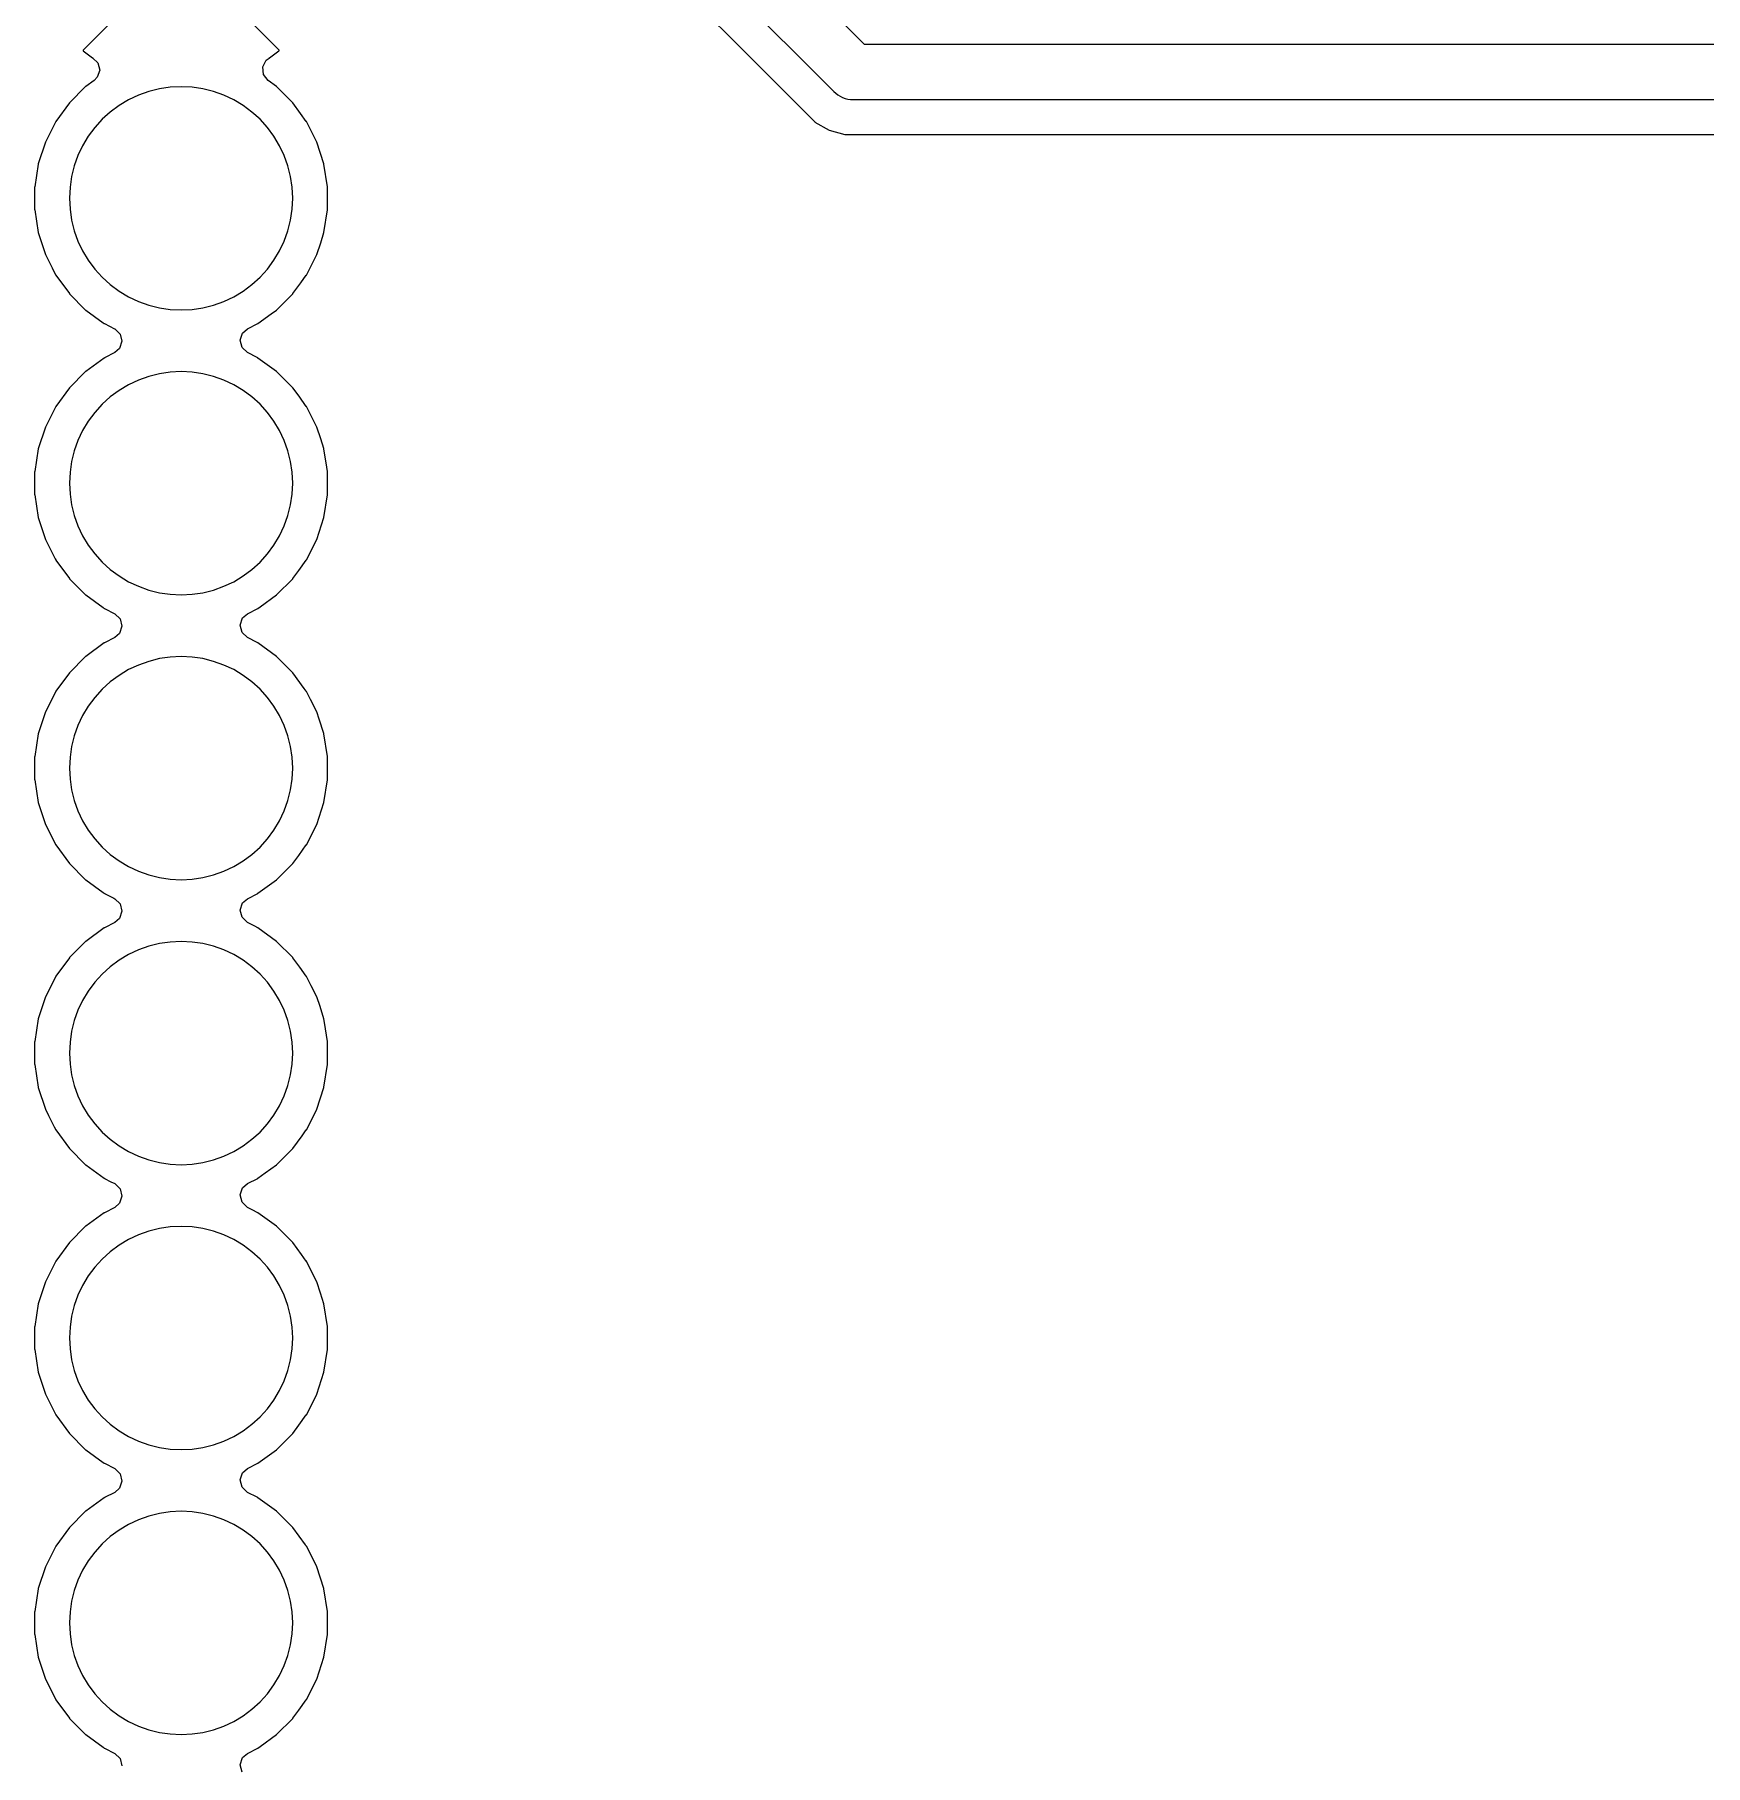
# Model space of a CAD drawing. Header units: metres. Extents: x 92.3 to 181.5, y -134.8 to -50.6.
# Drawn here: x 125.39 to 140.28, y -91.53 to -76.11 of the extents above; entities that cross this region are included whole.
import ezdxf

# ---------------------------------------------------------------- set-up
doc = ezdxf.new("R2010")
doc.units = ezdxf.units.M

msp = doc.modelspace()

# ---------------------------------------------------------------- linework, layer by layer
for points in [[(150.364, -76.195), (132.794, -76.195), (132.793, -76.195), (132.793, -76.195), (132.793, -76.195), (132.793, -76.195), (132.793, -76.195), (132.793, -76.195), (132.793, -76.195), (132.793, -76.195), (132.793, -76.195), (132.793, -76.195), (132.793, -76.195), (132.792, -76.195), (132.792, -76.195), (132.792, -76.195), (132.792, -76.195), (132.792, -76.195), (132.792, -76.195), (132.792, -76.195), (132.792, -76.194), (132.792, -76.194), (132.792, -76.194), (132.791, -76.194), (132.791, -76.194), (132.791, -76.194), (132.791, -76.194), (132.791, -76.194), (132.791, -76.194), (132.791, -76.194), (132.791, -76.194), (132.791, -76.194), (132.791, -76.194), (132.791, -76.194), (132.791, -76.194), (132.79, -76.194), (132.79, -76.194), (132.79, -76.194), (132.79, -76.194), (132.79, -76.193), (132.79, -76.193), (131.147, -74.55)], [(130.727, -74.823), (132.517, -76.613), (132.534, -76.629), (132.554, -76.644), (132.574, -76.656), (132.596, -76.666), (132.619, -76.675), (132.642, -76.68), (132.666, -76.684), (132.69, -76.685), (150.364, -76.685)], [(130.651, -75.187), (132.348, -76.884), (132.349, -76.884), (132.349, -76.884), (132.349, -76.884), (132.349, -76.884), (132.349, -76.884), (132.349, -76.884), (132.349, -76.884), (132.349, -76.885), (132.349, -76.885), (132.349, -76.885), (132.349, -76.885), (132.349, -76.885), (132.349, -76.885), (132.349, -76.885), (132.475, -76.957), (132.475, -76.957), (132.475, -76.957), (132.475, -76.957), (132.475, -76.958), (132.475, -76.958), (132.476, -76.958), (132.476, -76.958), (132.476, -76.958), (132.476, -76.958), (132.476, -76.958), (132.476, -76.958), (132.476, -76.958), (132.476, -76.958), (132.476, -76.958), (132.616, -76.995), (132.616, -76.995), (132.616, -76.995), (132.617, -76.995), (132.617, -76.995), (132.617, -76.995), (132.617, -76.995), (132.617, -76.995), (132.617, -76.995), (132.617, -76.996), (132.617, -76.996), (132.617, -76.996), (132.617, -76.996), (132.617, -76.996), (132.618, -76.996), (149.839, -76.996)], [(126.189, -75.882), (125.827, -76.244), (125.827, -76.244), (125.827, -76.244), (125.827, -76.244), (125.827, -76.244), (125.827, -76.244), (125.827, -76.245), (125.827, -76.245), (125.827, -76.245), (125.827, -76.245), (125.827, -76.245), (125.827, -76.245), (125.827, -76.245), (125.827, -76.245), (125.826, -76.245), (125.826, -76.245), (125.826, -76.245), (125.826, -76.245), (125.826, -76.246), (125.826, -76.246), (125.826, -76.246), (125.826, -76.246), (125.826, -76.246), (125.826, -76.246), (125.826, -76.246), (125.826, -76.246), (125.826, -76.246), (125.826, -76.246), (125.826, -76.247), (125.826, -76.247), (125.826, -76.247), (125.826, -76.247), (125.826, -76.247), (125.826, -76.247), (125.826, -76.247), (125.826, -76.247), (125.826, -76.247), (125.826, -76.247), (125.826, -76.247), (125.826, -76.248), (125.826, -76.248), (125.826, -76.248), (125.826, -76.248), (125.826, -76.248), (125.826, -76.248), (125.826, -76.248), (125.826, -76.248), (125.826, -76.248), (125.826, -76.248), (125.826, -76.249), (125.826, -76.249), (125.826, -76.249), (125.826, -76.249), (125.826, -76.249), (125.826, -76.249), (125.826, -76.249), (125.826, -76.249), (125.826, -76.249), (125.826, -76.249), (125.826, -76.249), (125.826, -76.249), (125.826, -76.25), (125.826, -76.25), (125.826, -76.25), (125.826, -76.25), (125.826, -76.25), (125.826, -76.25), (125.827, -76.25), (125.827, -76.25), (125.827, -76.25), (125.827, -76.25), (125.827, -76.25), (125.827, -76.251), (125.827, -76.251), (125.827, -76.251), (125.827, -76.251), (125.827, -76.251), (125.827, -76.251), (125.827, -76.251), (125.827, -76.251), (125.827, -76.251), (125.827, -76.251), (125.827, -76.251), (125.827, -76.251), (125.828, -76.251), (125.828, -76.251), (125.828, -76.251), (125.828, -76.252), (125.828, -76.252), (125.828, -76.252), (125.911, -76.312), (125.911, -76.312), (125.911, -76.312), (125.911, -76.312), (125.911, -76.312), (125.912, -76.313)], [(127.243, -91.595), (127.227, -91.53), (127.248, -91.466), (127.292, -91.429), (127.384, -91.382), (127.384, -91.382), (127.384, -91.382), (127.384, -91.382), (127.384, -91.382), (127.384, -91.382), (127.384, -91.381), (127.384, -91.381), (127.384, -91.381), (127.385, -91.381), (127.406, -91.366), (127.55, -91.261), (127.55, -91.261), (127.55, -91.261), (127.55, -91.261), (127.55, -91.261), (127.55, -91.261), (127.551, -91.261), (127.551, -91.261), (127.551, -91.261), (127.551, -91.261), (127.696, -91.116), (127.696, -91.116), (127.696, -91.116), (127.696, -91.116), (127.696, -91.115), (127.696, -91.115), (127.696, -91.115), (127.696, -91.115), (127.696, -91.115), (127.696, -91.115), (127.749, -91.043), (127.816, -90.95), (127.816, -90.949), (127.816, -90.949), (127.816, -90.949), (127.817, -90.949), (127.817, -90.949), (127.817, -90.949), (127.817, -90.949), (127.817, -90.949), (127.817, -90.949), (127.91, -90.766), (127.91, -90.766), (127.91, -90.766), (127.91, -90.766), (127.91, -90.766), (127.91, -90.766), (127.91, -90.766), (127.91, -90.766), (127.91, -90.766), (127.91, -90.766), (127.973, -90.571), (127.973, -90.571), (127.973, -90.571), (127.973, -90.571), (127.973, -90.571), (127.973, -90.571), (127.973, -90.571), (127.973, -90.571), (127.973, -90.57), (127.973, -90.57), (128.005, -90.368), (128.005, -90.368), (128.005, -90.368), (128.005, -90.368), (128.005, -90.368), (128.005, -90.368), (128.005, -90.368), (128.005, -90.368), (128.005, -90.367), (128.005, -90.367), (128.005, -90.163), (128.005, -90.163), (128.005, -90.162), (128.005, -90.162), (128.005, -90.162), (128.005, -90.162), (128.005, -90.162), (128.005, -90.162), (128.005, -90.162), (128.005, -90.162), (127.973, -89.96), (127.973, -89.96), (127.973, -89.959), (127.973, -89.959), (127.973, -89.959), (127.973, -89.959), (127.973, -89.959), (127.973, -89.959), (127.973, -89.959), (127.973, -89.959), (127.91, -89.764), (127.91, -89.764), (127.91, -89.764), (127.91, -89.764), (127.91, -89.764), (127.91, -89.764), (127.91, -89.764), (127.91, -89.764), (127.91, -89.764), (127.876, -89.697), (127.817, -89.581), (127.817, -89.581), (127.817, -89.581), (127.817, -89.581), (127.817, -89.581), (127.817, -89.581), (127.816, -89.581), (127.816, -89.581), (127.816, -89.581), (127.816, -89.58), (127.809, -89.57), (127.696, -89.415), (127.696, -89.415), (127.696, -89.415), (127.696, -89.415), (127.696, -89.415), (127.696, -89.415), (127.696, -89.414), (127.696, -89.414), (127.696, -89.414), (127.696, -89.414), (127.551, -89.269), (127.551, -89.269), (127.551, -89.269), (127.551, -89.269), (127.55, -89.269), (127.55, -89.269), (127.55, -89.269), (127.55, -89.269), (127.55, -89.269), (127.55, -89.269), (127.385, -89.149), (127.384, -89.149), (127.384, -89.149), (127.384, -89.149), (127.384, -89.148), (127.384, -89.148), (127.384, -89.148), (127.384, -89.148), (127.384, -89.148), (127.384, -89.148), (127.377, -89.145), (127.292, -89.101), (127.243, -89.055), (127.227, -88.99), (127.248, -88.926), (127.292, -88.889), (127.384, -88.842), (127.384, -88.842), (127.384, -88.842), (127.384, -88.842), (127.384, -88.842), (127.384, -88.842), (127.384, -88.841), (127.384, -88.841), (127.384, -88.841), (127.385, -88.841), (127.406, -88.826), (127.55, -88.721), (127.55, -88.721), (127.55, -88.721), (127.55, -88.721), (127.55, -88.721), (127.55, -88.721), (127.551, -88.721), (127.551, -88.721), (127.551, -88.721), (127.551, -88.721), (127.696, -88.576), (127.696, -88.576), (127.696, -88.576), (127.696, -88.576), (127.696, -88.575), (127.696, -88.575), (127.696, -88.575), (127.696, -88.575), (127.696, -88.575), (127.696, -88.575), (127.749, -88.503), (127.816, -88.41), (127.816, -88.409), (127.816, -88.409), (127.816, -88.409), (127.817, -88.409), (127.817, -88.409), (127.817, -88.409), (127.817, -88.409), (127.817, -88.409), (127.817, -88.409), (127.885, -88.276), (127.91, -88.226), (127.91, -88.226), (127.91, -88.226), (127.91, -88.226), (127.91, -88.226), (127.91, -88.226), (127.91, -88.226), (127.91, -88.226), (127.91, -88.226), (127.91, -88.226), (127.973, -88.031), (127.973, -88.031), (127.973, -88.031), (127.973, -88.031), (127.973, -88.031), (127.973, -88.031), (127.973, -88.031), (127.973, -88.031), (127.973, -88.03), (127.973, -88.03), (128.005, -87.828), (128.005, -87.828), (128.005, -87.828), (128.005, -87.828), (128.005, -87.828), (128.005, -87.828), (128.005, -87.828), (128.005, -87.828), (128.005, -87.827), (128.005, -87.827), (128.005, -87.623), (128.005, -87.623), (128.005, -87.622), (128.005, -87.622), (128.005, -87.622), (128.005, -87.622), (128.005, -87.622), (128.005, -87.622), (128.005, -87.622), (128.005, -87.622), (127.973, -87.42), (127.973, -87.42), (127.973, -87.419), (127.973, -87.419), (127.973, -87.419), (127.973, -87.419), (127.973, -87.419), (127.973, -87.419), (127.973, -87.419), (127.973, -87.419), (127.942, -87.324), (127.91, -87.224), (127.91, -87.224), (127.91, -87.224), (127.91, -87.224), (127.91, -87.224), (127.91, -87.224), (127.91, -87.224), (127.91, -87.224), (127.91, -87.224), (127.825, -87.056), (127.817, -87.041), (127.817, -87.041), (127.817, -87.041), (127.817, -87.041), (127.817, -87.041), (127.817, -87.041), (127.816, -87.041), (127.816, -87.041), (127.816, -87.041), (127.816, -87.04), (127.773, -86.98), (127.696, -86.875), (127.696, -86.875), (127.696, -86.875), (127.696, -86.875), (127.696, -86.875), (127.696, -86.875), (127.696, -86.874), (127.696, -86.874), (127.696, -86.874), (127.696, -86.874), (127.551, -86.729), (127.551, -86.729), (127.551, -86.729), (127.551, -86.729), (127.55, -86.729), (127.55, -86.729), (127.55, -86.729), (127.55, -86.729), (127.55, -86.729), (127.55, -86.729), (127.385, -86.609), (127.384, -86.609), (127.384, -86.609), (127.384, -86.609), (127.384, -86.608), (127.384, -86.608), (127.384, -86.608), (127.384, -86.608), (127.384, -86.608), (127.384, -86.608), (127.333, -86.583), (127.292, -86.561), (127.243, -86.515), (127.227, -86.45), (127.248, -86.386), (127.292, -86.349), (127.384, -86.302), (127.384, -86.302), (127.384, -86.302), (127.384, -86.302), (127.384, -86.302), (127.384, -86.302), (127.384, -86.301), (127.384, -86.301), (127.384, -86.301), (127.385, -86.301), (127.45, -86.254), (127.55, -86.181), (127.55, -86.181), (127.55, -86.181), (127.55, -86.181), (127.55, -86.181), (127.55, -86.181), (127.551, -86.181), (127.551, -86.181), (127.551, -86.181), (127.551, -86.181), (127.696, -86.036), (127.696, -86.036), (127.696, -86.036), (127.696, -86.036), (127.696, -86.035), (127.696, -86.035), (127.696, -86.035), (127.696, -86.035), (127.696, -86.035), (127.696, -86.035), (127.778, -85.923), (127.816, -85.87), (127.816, -85.869), (127.816, -85.869), (127.816, -85.869), (127.817, -85.869), (127.817, -85.869), (127.817, -85.869), (127.817, -85.869), (127.817, -85.869), (127.817, -85.869), (127.885, -85.736), (127.91, -85.686), (127.91, -85.686), (127.91, -85.686), (127.91, -85.686), (127.91, -85.686), (127.91, -85.686), (127.91, -85.686), (127.91, -85.686), (127.91, -85.686), (127.91, -85.686), (127.973, -85.491), (127.973, -85.491), (127.973, -85.491), (127.973, -85.491), (127.973, -85.491), (127.973, -85.491), (127.973, -85.491), (127.973, -85.491), (127.973, -85.49), (127.973, -85.49), (128.005, -85.288), (128.005, -85.288), (128.005, -85.288), (128.005, -85.288), (128.005, -85.288), (128.005, -85.288), (128.005, -85.288), (128.005, -85.288), (128.005, -85.287), (128.005, -85.287), (128.005, -85.083), (128.005, -85.083), (128.005, -85.082), (128.005, -85.082), (128.005, -85.082), (128.005, -85.082), (128.005, -85.082), (128.005, -85.082), (128.005, -85.082), (128.005, -85.082), (127.979, -84.913), (127.973, -84.88), (127.973, -84.88), (127.973, -84.879), (127.973, -84.879), (127.973, -84.879), (127.973, -84.879), (127.973, -84.879), (127.973, -84.879), (127.973, -84.879), (127.973, -84.879), (127.938, -84.771), (127.91, -84.684), (127.91, -84.684), (127.91, -84.684), (127.91, -84.684), (127.91, -84.684), (127.91, -84.684), (127.91, -84.684), (127.91, -84.684), (127.91, -84.684), (127.86, -84.586), (127.817, -84.501), (127.817, -84.501), (127.817, -84.501), (127.817, -84.501), (127.817, -84.501), (127.817, -84.501), (127.816, -84.501), (127.816, -84.501), (127.816, -84.501), (127.816, -84.5), (127.758, -84.42), (127.696, -84.335), (127.696, -84.335), (127.696, -84.335), (127.696, -84.335), (127.696, -84.335), (127.696, -84.335), (127.696, -84.334), (127.696, -84.334), (127.696, -84.334), (127.696, -84.334), (127.551, -84.189), (127.551, -84.189), (127.551, -84.189), (127.551, -84.189), (127.55, -84.189), (127.55, -84.189), (127.55, -84.189), (127.55, -84.189), (127.55, -84.189), (127.55, -84.189), (127.385, -84.069), (127.384, -84.069), (127.384, -84.069), (127.384, -84.069), (127.384, -84.068), (127.384, -84.068), (127.384, -84.068), (127.384, -84.068), (127.384, -84.068), (127.384, -84.068), (127.357, -84.054), (127.292, -84.021), (127.243, -83.975), (127.227, -83.91), (127.248, -83.846), (127.292, -83.809), (127.384, -83.762), (127.384, -83.762), (127.384, -83.762), (127.384, -83.762), (127.384, -83.762), (127.384, -83.762), (127.384, -83.761), (127.384, -83.761), (127.384, -83.761), (127.385, -83.761), (127.406, -83.746), (127.55, -83.641), (127.55, -83.641), (127.55, -83.641), (127.55, -83.641), (127.55, -83.641), (127.55, -83.641), (127.551, -83.641), (127.551, -83.641), (127.551, -83.641), (127.551, -83.641), (127.696, -83.496), (127.696, -83.496), (127.696, -83.496), (127.696, -83.496), (127.696, -83.495), (127.696, -83.495), (127.696, -83.495), (127.696, -83.495), (127.696, -83.495), (127.696, -83.495), (127.749, -83.423), (127.816, -83.33), (127.816, -83.329), (127.816, -83.329), (127.816, -83.329), (127.817, -83.329), (127.817, -83.329), (127.817, -83.329), (127.817, -83.329), (127.817, -83.329), (127.817, -83.329), (127.91, -83.146), (127.91, -83.146), (127.91, -83.146), (127.91, -83.146), (127.91, -83.146), (127.91, -83.146), (127.91, -83.146), (127.91, -83.146), (127.91, -83.146), (127.91, -83.146), (127.973, -82.951), (127.973, -82.951), (127.973, -82.951), (127.973, -82.951), (127.973, -82.951), (127.973, -82.951), (127.973, -82.951), (127.973, -82.951), (127.973, -82.95), (127.973, -82.95), (128.005, -82.748), (128.005, -82.748), (128.005, -82.748), (128.005, -82.748), (128.005, -82.748), (128.005, -82.748), (128.005, -82.748), (128.005, -82.748), (128.005, -82.747), (128.005, -82.747), (128.005, -82.543), (128.005, -82.543), (128.005, -82.542), (128.005, -82.542), (128.005, -82.542), (128.005, -82.542), (128.005, -82.542), (128.005, -82.542), (128.005, -82.542), (128.005, -82.542), (127.973, -82.34), (127.973, -82.34), (127.973, -82.339), (127.973, -82.339), (127.973, -82.339), (127.973, -82.339), (127.973, -82.339), (127.973, -82.339), (127.973, -82.339), (127.973, -82.339), (127.973, -82.337), (127.931, -82.209), (127.91, -82.144), (127.91, -82.144), (127.91, -82.144), (127.91, -82.144), (127.91, -82.144), (127.91, -82.144), (127.91, -82.144), (127.91, -82.144), (127.91, -82.144), (127.854, -82.034), (127.817, -81.961), (127.817, -81.961), (127.817, -81.961), (127.817, -81.961), (127.817, -81.961), (127.817, -81.961), (127.816, -81.961), (127.816, -81.961), (127.816, -81.961), (127.816, -81.96), (127.797, -81.934), (127.696, -81.795), (127.696, -81.795), (127.696, -81.795), (127.696, -81.795), (127.696, -81.795), (127.696, -81.795), (127.696, -81.794), (127.696, -81.794), (127.696, -81.794), (127.696, -81.794), (127.551, -81.649), (127.551, -81.649), (127.551, -81.649), (127.551, -81.649), (127.55, -81.649), (127.55, -81.649), (127.55, -81.649), (127.55, -81.649), (127.55, -81.649), (127.55, -81.649), (127.385, -81.529), (127.384, -81.529), (127.384, -81.529), (127.384, -81.529), (127.384, -81.528), (127.384, -81.528), (127.384, -81.528), (127.384, -81.528), (127.384, -81.528), (127.384, -81.528), (127.377, -81.525), (127.292, -81.481), (127.243, -81.435), (127.227, -81.37), (127.248, -81.306), (127.292, -81.269), (127.384, -81.222), (127.384, -81.222), (127.384, -81.222), (127.384, -81.222), (127.384, -81.222), (127.384, -81.222), (127.384, -81.221), (127.384, -81.221), (127.384, -81.221), (127.385, -81.221), (127.406, -81.206), (127.55, -81.101), (127.55, -81.101), (127.55, -81.101), (127.55, -81.101), (127.55, -81.101), (127.55, -81.101), (127.551, -81.101), (127.551, -81.101), (127.551, -81.101), (127.551, -81.101), (127.696, -80.956), (127.696, -80.956), (127.696, -80.956), (127.696, -80.956), (127.696, -80.955), (127.696, -80.955), (127.696, -80.955), (127.696, -80.955), (127.696, -80.955), (127.696, -80.955), (127.749, -80.883), (127.816, -80.79), (127.816, -80.789), (127.816, -80.789), (127.816, -80.789), (127.817, -80.789), (127.817, -80.789), (127.817, -80.789), (127.817, -80.789), (127.817, -80.789), (127.817, -80.789), (127.91, -80.606), (127.91, -80.606), (127.91, -80.606), (127.91, -80.606), (127.91, -80.606), (127.91, -80.606), (127.91, -80.606), (127.91, -80.606), (127.91, -80.606), (127.91, -80.606), (127.973, -80.411), (127.973, -80.411), (127.973, -80.411), (127.973, -80.411), (127.973, -80.411), (127.973, -80.411), (127.973, -80.411), (127.973, -80.411), (127.973, -80.41), (127.973, -80.41), (128.005, -80.208), (128.005, -80.208), (128.005, -80.208), (128.005, -80.208), (128.005, -80.208), (128.005, -80.208), (128.005, -80.208), (128.005, -80.208), (128.005, -80.207), (128.005, -80.207), (128.005, -80.003), (128.005, -80.003), (128.005, -80.002), (128.005, -80.002), (128.005, -80.002), (128.005, -80.002), (128.005, -80.002), (128.005, -80.002), (128.005, -80.002), (128.005, -80.002), (127.999, -79.963), (127.973, -79.8), (127.973, -79.8), (127.973, -79.799), (127.973, -79.799), (127.973, -79.799), (127.973, -79.799), (127.973, -79.799), (127.973, -79.799), (127.973, -79.799), (127.973, -79.799), (127.973, -79.797), (127.944, -79.709), (127.91, -79.604), (127.91, -79.604), (127.91, -79.604), (127.91, -79.604), (127.91, -79.604), (127.91, -79.604), (127.91, -79.604), (127.91, -79.604), (127.91, -79.604), (127.874, -79.533), (127.817, -79.421), (127.817, -79.421), (127.817, -79.421), (127.817, -79.421), (127.817, -79.421), (127.817, -79.421), (127.816, -79.421), (127.816, -79.421), (127.816, -79.421), (127.816, -79.42), (127.751, -79.33), (127.696, -79.255), (127.696, -79.255), (127.696, -79.255), (127.696, -79.255), (127.696, -79.255), (127.696, -79.255), (127.696, -79.254), (127.696, -79.254), (127.696, -79.254), (127.696, -79.254), (127.551, -79.109), (127.551, -79.109), (127.551, -79.109), (127.551, -79.109), (127.55, -79.109), (127.55, -79.109), (127.55, -79.109), (127.55, -79.109), (127.55, -79.109), (127.55, -79.109), (127.385, -78.989), (127.384, -78.989), (127.384, -78.989), (127.384, -78.989), (127.384, -78.988), (127.384, -78.988), (127.384, -78.988), (127.384, -78.988), (127.384, -78.988), (127.384, -78.988), (127.377, -78.985), (127.292, -78.941), (127.243, -78.895), (127.227, -78.83), (127.248, -78.766), (127.292, -78.729), (127.384, -78.682), (127.384, -78.682), (127.384, -78.682), (127.384, -78.682), (127.384, -78.682), (127.384, -78.682), (127.384, -78.681), (127.384, -78.681), (127.384, -78.681), (127.385, -78.681), (127.503, -78.595), (127.55, -78.561), (127.55, -78.561), (127.55, -78.561), (127.55, -78.561), (127.55, -78.561), (127.55, -78.561), (127.551, -78.561), (127.551, -78.561), (127.551, -78.561), (127.551, -78.561), (127.696, -78.416), (127.696, -78.416), (127.696, -78.416), (127.696, -78.416), (127.696, -78.415), (127.696, -78.415), (127.696, -78.415), (127.696, -78.415), (127.696, -78.415), (127.696, -78.415), (127.766, -78.319), (127.816, -78.25), (127.816, -78.249), (127.816, -78.249), (127.816, -78.249), (127.817, -78.249), (127.817, -78.249), (127.817, -78.249), (127.817, -78.249), (127.817, -78.249), (127.817, -78.249), (127.91, -78.066), (127.91, -78.066), (127.91, -78.066), (127.91, -78.066), (127.91, -78.066), (127.91, -78.066), (127.91, -78.066), (127.91, -78.066), (127.91, -78.066), (127.91, -78.066), (127.944, -77.962), (127.973, -77.871), (127.973, -77.871), (127.973, -77.871), (127.973, -77.871), (127.973, -77.871), (127.973, -77.871), (127.973, -77.871), (127.973, -77.871), (127.973, -77.87), (127.973, -77.87), (128.005, -77.668), (128.005, -77.668), (128.005, -77.668), (128.005, -77.668), (128.005, -77.668), (128.005, -77.668), (128.005, -77.668), (128.005, -77.668), (128.005, -77.667), (128.005, -77.667), (128.005, -77.463), (128.005, -77.463), (128.005, -77.462), (128.005, -77.462), (128.005, -77.462), (128.005, -77.462), (128.005, -77.462), (128.005, -77.462), (128.005, -77.462), (128.005, -77.462), (127.973, -77.26), (127.973, -77.26), (127.973, -77.259), (127.973, -77.259), (127.973, -77.259), (127.973, -77.259), (127.973, -77.259), (127.973, -77.259), (127.973, -77.259), (127.973, -77.259), (127.91, -77.064), (127.91, -77.064), (127.91, -77.064), (127.91, -77.064), (127.91, -77.064), (127.91, -77.064), (127.91, -77.064), (127.91, -77.064), (127.91, -77.064), (127.871, -76.988), (127.817, -76.881), (127.817, -76.881), (127.817, -76.881), (127.817, -76.881), (127.817, -76.881), (127.817, -76.881), (127.816, -76.881), (127.816, -76.881), (127.816, -76.881), (127.816, -76.88), (127.763, -76.808), (127.696, -76.715), (127.696, -76.715), (127.696, -76.715), (127.696, -76.715), (127.696, -76.715), (127.696, -76.715), (127.696, -76.714), (127.696, -76.714), (127.696, -76.714), (127.696, -76.714), (127.551, -76.569), (127.551, -76.569), (127.551, -76.569), (127.551, -76.569), (127.55, -76.569), (127.55, -76.569), (127.55, -76.569), (127.55, -76.569), (127.55, -76.569), (127.55, -76.569), (127.55, -76.569), (127.55, -76.569), (127.475, -76.514), (127.433, -76.461), (127.428, -76.394), (127.459, -76.334), (127.485, -76.315), (127.485, -76.315), (127.486, -76.315), (127.486, -76.315), (127.486, -76.315), (127.486, -76.315), (127.486, -76.315), (127.486, -76.315), (127.486, -76.315), (127.486, -76.314), (127.486, -76.314), (127.486, -76.314), (127.486, -76.314), (127.486, -76.314), (127.486, -76.314), (127.486, -76.314), (127.486, -76.314), (127.487, -76.314), (127.487, -76.314), (127.487, -76.314), (127.487, -76.314), (127.487, -76.314), (127.487, -76.313), (127.487, -76.313), (127.489, -76.312), (127.489, -76.312), (127.489, -76.312), (127.489, -76.312), (127.489, -76.312), (127.572, -76.252), (127.572, -76.252), (127.572, -76.252), (127.572, -76.252), (127.572, -76.252), (127.572, -76.251), (127.572, -76.251), (127.573, -76.251), (127.573, -76.251), (127.573, -76.251), (127.573, -76.251), (127.573, -76.251), (127.573, -76.251), (127.573, -76.251), (127.573, -76.251), (127.573, -76.251), (127.573, -76.251), (127.573, -76.251), (127.573, -76.25), (127.573, -76.25), (127.573, -76.25), (127.573, -76.25), (127.573, -76.25), (127.574, -76.25), (127.574, -76.25), (127.574, -76.25), (127.574, -76.25), (127.574, -76.25), (127.574, -76.25), (127.574, -76.25), (127.574, -76.249), (127.574, -76.249), (127.574, -76.249), (127.574, -76.249), (127.574, -76.249), (127.574, -76.249), (127.574, -76.249), (127.574, -76.249), (127.574, -76.249), (127.574, -76.249), (127.574, -76.249), (127.574, -76.248), (127.574, -76.248), (127.574, -76.248), (127.574, -76.248), (127.574, -76.248), (127.574, -76.248), (127.574, -76.248), (127.574, -76.248), (127.574, -76.248), (127.574, -76.248), (127.574, -76.247), (127.574, -76.247), (127.574, -76.247), (127.574, -76.247), (127.574, -76.247), (127.574, -76.247), (127.574, -76.247), (127.574, -76.247), (127.574, -76.247), (127.574, -76.247), (127.574, -76.246), (127.574, -76.246), (127.574, -76.246), (127.574, -76.246), (127.574, -76.246), (127.574, -76.246), (127.574, -76.246), (127.574, -76.246), (127.574, -76.246), (127.574, -76.246), (127.574, -76.246), (127.574, -76.245), (127.574, -76.245), (127.574, -76.245), (127.573, -76.245), (127.573, -76.245), (127.573, -76.245), (127.573, -76.245), (127.573, -76.245), (127.573, -76.245), (127.573, -76.245), (127.573, -76.245), (127.573, -76.244), (127.573, -76.244), (127.573, -76.244), (127.573, -76.244), (127.573, -76.244), (127.573, -76.244), (127.211, -75.882)], [(125.912, -76.313), (125.912, -76.313), (125.912, -76.313), (125.912, -76.313), (125.912, -76.313), (125.912, -76.313), (125.912, -76.313), (125.912, -76.313), (125.912, -76.314), (125.913, -76.314), (125.913, -76.314), (125.913, -76.314), (125.913, -76.314), (125.913, -76.314), (125.913, -76.314), (125.913, -76.314), (125.913, -76.314), (125.913, -76.314), (125.913, -76.314), (125.913, -76.314), (125.913, -76.315), (125.913, -76.315), (125.913, -76.315), (125.913, -76.315), (125.913, -76.315), (125.913, -76.315), (125.913, -76.315), (125.913, -76.315), (125.913, -76.315), (125.914, -76.315), (125.914, -76.315), (125.914, -76.315), (125.958, -76.358), (125.975, -76.423), (125.953, -76.486), (125.925, -76.514), (125.85, -76.569), (125.85, -76.569), (125.85, -76.569), (125.85, -76.569), (125.85, -76.569), (125.85, -76.569), (125.849, -76.569), (125.849, -76.569), (125.849, -76.569), (125.849, -76.569), (125.704, -76.714), (125.704, -76.714), (125.704, -76.714), (125.704, -76.714), (125.704, -76.715), (125.704, -76.715), (125.704, -76.715), (125.704, -76.715), (125.704, -76.715), (125.704, -76.715), (125.584, -76.88), (125.584, -76.881), (125.584, -76.881), (125.584, -76.881), (125.583, -76.881), (125.583, -76.881), (125.583, -76.881), (125.583, -76.881), (125.583, -76.881), (125.583, -76.881), (125.49, -77.064), (125.49, -77.064), (125.49, -77.064), (125.49, -77.064), (125.49, -77.064), (125.49, -77.064), (125.49, -77.064), (125.49, -77.064), (125.49, -77.064), (125.49, -77.064), (125.427, -77.259), (125.427, -77.259), (125.427, -77.259), (125.427, -77.259), (125.427, -77.259), (125.427, -77.259), (125.427, -77.259), (125.427, -77.259), (125.427, -77.26), (125.427, -77.26), (125.395, -77.462), (125.395, -77.462), (125.395, -77.462), (125.394, -77.462), (125.394, -77.462), (125.394, -77.462), (125.394, -77.462), (125.394, -77.462), (125.394, -77.463), (125.394, -77.463), (125.394, -77.667), (125.394, -77.667), (125.394, -77.668), (125.394, -77.668), (125.394, -77.668), (125.394, -77.668), (125.394, -77.668), (125.395, -77.668), (125.395, -77.668), (125.395, -77.668), (125.427, -77.87), (125.427, -77.87), (125.427, -77.871), (125.427, -77.871), (125.427, -77.871), (125.427, -77.871), (125.427, -77.871), (125.427, -77.871), (125.427, -77.871), (125.427, -77.871), (125.49, -78.066), (125.49, -78.066), (125.49, -78.066), (125.49, -78.066), (125.49, -78.066), (125.49, -78.066), (125.49, -78.066), (125.49, -78.066), (125.49, -78.066), (125.49, -78.066), (125.55, -78.184), (125.582, -78.247), (125.583, -78.249), (125.583, -78.249), (125.583, -78.249), (125.583, -78.249), (125.583, -78.249), (125.583, -78.249), (125.584, -78.249), (125.584, -78.249), (125.584, -78.249), (125.584, -78.25), (125.704, -78.415), (125.704, -78.415), (125.704, -78.415), (125.704, -78.415), (125.704, -78.415), (125.704, -78.415), (125.704, -78.416), (125.704, -78.416), (125.704, -78.416), (125.704, -78.416), (125.849, -78.561), (125.849, -78.561), (125.849, -78.561), (125.849, -78.561), (125.85, -78.561), (125.85, -78.561), (125.85, -78.561), (125.85, -78.561), (125.85, -78.561), (125.85, -78.561), (126.005, -78.674), (126.015, -78.681), (126.016, -78.681), (126.016, -78.681), (126.016, -78.681), (126.016, -78.682), (126.016, -78.682), (126.016, -78.682), (126.016, -78.682), (126.016, -78.682), (126.016, -78.682), (126.107, -78.728), (126.108, -78.729), (126.157, -78.775), (126.173, -78.84), (126.152, -78.904), (126.108, -78.941), (126.016, -78.988), (126.016, -78.988), (126.016, -78.988), (126.016, -78.988), (126.016, -78.988), (126.016, -78.988), (126.016, -78.989), (126.016, -78.989), (126.016, -78.989), (126.015, -78.989), (125.85, -79.109), (125.85, -79.109), (125.85, -79.109), (125.85, -79.109), (125.85, -79.109), (125.85, -79.109), (125.849, -79.109), (125.849, -79.109), (125.849, -79.109), (125.849, -79.109), (125.704, -79.254), (125.704, -79.254), (125.704, -79.254), (125.704, -79.254), (125.704, -79.255), (125.704, -79.255), (125.704, -79.255), (125.704, -79.255), (125.704, -79.255), (125.704, -79.255), (125.584, -79.42), (125.584, -79.421), (125.584, -79.421), (125.584, -79.421), (125.583, -79.421), (125.583, -79.421), (125.583, -79.421), (125.583, -79.421), (125.583, -79.421), (125.583, -79.421), (125.49, -79.604), (125.49, -79.604), (125.49, -79.604), (125.49, -79.604), (125.49, -79.604), (125.49, -79.604), (125.49, -79.604), (125.49, -79.604), (125.49, -79.604), (125.49, -79.604), (125.427, -79.799), (125.427, -79.799), (125.427, -79.799), (125.427, -79.799), (125.427, -79.799), (125.427, -79.799), (125.427, -79.799), (125.427, -79.799), (125.427, -79.8), (125.427, -79.8), (125.395, -80.002), (125.395, -80.002), (125.395, -80.002), (125.394, -80.002), (125.394, -80.002), (125.394, -80.002), (125.394, -80.002), (125.394, -80.002), (125.394, -80.003), (125.394, -80.003), (125.394, -80.207), (125.394, -80.207), (125.394, -80.208), (125.394, -80.208), (125.394, -80.208), (125.394, -80.208), (125.394, -80.208), (125.395, -80.208), (125.395, -80.208), (125.395, -80.208), (125.427, -80.41), (125.427, -80.41), (125.427, -80.411), (125.427, -80.411), (125.427, -80.411), (125.427, -80.411), (125.427, -80.411), (125.427, -80.411), (125.427, -80.411), (125.427, -80.411), (125.49, -80.606), (125.49, -80.606), (125.49, -80.606), (125.49, -80.606), (125.49, -80.606), (125.49, -80.606), (125.49, -80.606), (125.49, -80.606), (125.49, -80.606), (125.49, -80.606), (125.554, -80.732), (125.578, -80.779), (125.583, -80.789), (125.583, -80.789), (125.583, -80.789), (125.583, -80.789), (125.583, -80.789), (125.583, -80.789), (125.584, -80.789), (125.584, -80.789), (125.584, -80.789), (125.584, -80.79), (125.704, -80.955), (125.704, -80.955), (125.704, -80.955), (125.704, -80.955), (125.704, -80.955), (125.704, -80.955), (125.704, -80.956), (125.704, -80.956), (125.704, -80.956), (125.704, -80.956), (125.849, -81.101), (125.849, -81.101), (125.849, -81.101), (125.849, -81.101), (125.85, -81.101), (125.85, -81.101), (125.85, -81.101), (125.85, -81.101), (125.85, -81.101), (125.85, -81.101), (126.005, -81.214), (126.015, -81.221), (126.016, -81.221), (126.016, -81.221), (126.016, -81.221), (126.016, -81.222), (126.016, -81.222), (126.016, -81.222), (126.016, -81.222), (126.016, -81.222), (126.016, -81.222), (126.108, -81.268), (126.108, -81.269), (126.157, -81.315), (126.173, -81.38), (126.152, -81.444), (126.108, -81.481), (126.016, -81.528), (126.016, -81.528), (126.016, -81.528), (126.016, -81.528), (126.016, -81.528), (126.016, -81.528), (126.016, -81.529), (126.016, -81.529), (126.016, -81.529), (126.015, -81.529), (125.85, -81.649), (125.85, -81.649), (125.85, -81.649), (125.85, -81.649), (125.85, -81.649), (125.85, -81.649), (125.849, -81.649), (125.849, -81.649), (125.849, -81.649), (125.849, -81.649), (125.704, -81.794), (125.704, -81.794), (125.704, -81.794), (125.704, -81.794), (125.704, -81.795), (125.704, -81.795), (125.704, -81.795), (125.704, -81.795), (125.704, -81.795), (125.704, -81.795), (125.584, -81.96), (125.584, -81.961), (125.584, -81.961), (125.584, -81.961), (125.583, -81.961), (125.583, -81.961), (125.583, -81.961), (125.583, -81.961), (125.583, -81.961), (125.583, -81.961), (125.49, -82.144), (125.49, -82.144), (125.49, -82.144), (125.49, -82.144), (125.49, -82.144), (125.49, -82.144), (125.49, -82.144), (125.49, -82.144), (125.49, -82.144), (125.49, -82.144), (125.427, -82.339), (125.427, -82.339), (125.427, -82.339), (125.427, -82.339), (125.427, -82.339), (125.427, -82.339), (125.427, -82.339), (125.427, -82.339), (125.427, -82.34), (125.427, -82.34), (125.395, -82.542), (125.395, -82.542), (125.395, -82.542), (125.394, -82.542), (125.394, -82.542), (125.394, -82.542), (125.394, -82.542), (125.394, -82.542), (125.394, -82.543), (125.394, -82.543), (125.394, -82.747), (125.394, -82.747), (125.394, -82.748), (125.394, -82.748), (125.394, -82.748), (125.394, -82.748), (125.394, -82.748), (125.395, -82.748), (125.395, -82.748), (125.395, -82.748), (125.427, -82.95), (125.427, -82.95), (125.427, -82.951), (125.427, -82.951), (125.427, -82.951), (125.427, -82.951), (125.427, -82.951), (125.427, -82.951), (125.427, -82.951), (125.427, -82.951), (125.49, -83.146), (125.49, -83.146), (125.49, -83.146), (125.49, -83.146), (125.49, -83.146), (125.49, -83.146), (125.49, -83.146), (125.49, -83.146), (125.49, -83.146), (125.49, -83.146), (125.583, -83.329), (125.583, -83.329), (125.583, -83.329), (125.583, -83.329), (125.583, -83.329), (125.583, -83.329), (125.584, -83.329), (125.584, -83.329), (125.584, -83.329), (125.584, -83.33), (125.704, -83.495), (125.704, -83.495), (125.704, -83.495), (125.704, -83.495), (125.704, -83.495), (125.704, -83.495), (125.704, -83.496), (125.704, -83.496), (125.704, -83.496), (125.704, -83.496), (125.849, -83.641), (125.849, -83.641), (125.849, -83.641), (125.849, -83.641), (125.85, -83.641), (125.85, -83.641), (125.85, -83.641), (125.85, -83.641), (125.85, -83.641), (125.85, -83.641), (126.005, -83.754), (126.015, -83.761), (126.016, -83.761), (126.016, -83.761), (126.016, -83.761), (126.016, -83.762), (126.016, -83.762), (126.016, -83.762), (126.016, -83.762), (126.016, -83.762), (126.016, -83.762), (126.099, -83.804), (126.108, -83.809), (126.157, -83.855), (126.173, -83.92), (126.152, -83.984), (126.108, -84.021), (126.016, -84.068), (126.016, -84.068), (126.016, -84.068), (126.016, -84.068), (126.016, -84.068), (126.016, -84.068), (126.016, -84.069), (126.016, -84.069), (126.016, -84.069), (126.015, -84.069), (125.85, -84.189), (125.85, -84.189), (125.85, -84.189), (125.85, -84.189), (125.85, -84.189), (125.85, -84.189), (125.849, -84.189), (125.849, -84.189), (125.849, -84.189), (125.849, -84.189), (125.704, -84.334), (125.704, -84.334), (125.704, -84.334), (125.704, -84.334), (125.704, -84.335), (125.704, -84.335), (125.704, -84.335), (125.704, -84.335), (125.704, -84.335), (125.704, -84.335), (125.584, -84.5), (125.584, -84.501), (125.584, -84.501), (125.584, -84.501), (125.583, -84.501), (125.583, -84.501), (125.583, -84.501), (125.583, -84.501), (125.583, -84.501), (125.583, -84.501), (125.49, -84.684), (125.49, -84.684), (125.49, -84.684), (125.49, -84.684), (125.49, -84.684), (125.49, -84.684), (125.49, -84.684), (125.49, -84.684), (125.49, -84.684), (125.49, -84.684), (125.427, -84.879), (125.427, -84.879), (125.427, -84.879), (125.427, -84.879), (125.427, -84.879), (125.427, -84.879), (125.427, -84.879), (125.427, -84.879), (125.427, -84.88), (125.427, -84.88), (125.395, -85.082), (125.395, -85.082), (125.395, -85.082), (125.394, -85.082), (125.394, -85.082), (125.394, -85.082), (125.394, -85.082), (125.394, -85.082), (125.394, -85.083), (125.394, -85.083), (125.394, -85.287), (125.394, -85.287), (125.394, -85.288), (125.394, -85.288), (125.394, -85.288), (125.394, -85.288), (125.394, -85.288), (125.395, -85.288), (125.395, -85.288), (125.395, -85.288), (125.427, -85.49), (125.427, -85.49), (125.427, -85.491), (125.427, -85.491), (125.427, -85.491), (125.427, -85.491), (125.427, -85.491), (125.427, -85.491), (125.427, -85.491), (125.427, -85.491), (125.49, -85.686), (125.49, -85.686), (125.49, -85.686), (125.49, -85.686), (125.49, -85.686), (125.49, -85.686), (125.49, -85.686), (125.49, -85.686), (125.49, -85.686), (125.49, -85.686), (125.518, -85.742), (125.57, -85.844), (125.583, -85.869), (125.583, -85.869), (125.583, -85.869), (125.583, -85.869), (125.583, -85.869), (125.583, -85.869), (125.584, -85.869), (125.584, -85.869), (125.584, -85.869), (125.584, -85.87), (125.704, -86.035), (125.704, -86.035), (125.704, -86.035), (125.704, -86.035), (125.704, -86.035), (125.704, -86.035), (125.704, -86.036), (125.704, -86.036), (125.704, -86.036), (125.704, -86.036), (125.849, -86.181), (125.849, -86.181), (125.849, -86.181), (125.849, -86.181), (125.85, -86.181), (125.85, -86.181), (125.85, -86.181), (125.85, -86.181), (125.85, -86.181), (125.85, -86.181), (125.95, -86.254), (126.015, -86.301), (126.016, -86.301), (126.016, -86.301), (126.016, -86.301), (126.016, -86.302), (126.016, -86.302), (126.016, -86.302), (126.016, -86.302), (126.016, -86.302), (126.016, -86.302), (126.075, -86.332), (126.108, -86.349), (126.157, -86.395), (126.173, -86.46), (126.152, -86.524), (126.108, -86.561), (126.016, -86.608), (126.016, -86.608), (126.016, -86.608), (126.016, -86.608), (126.016, -86.608), (126.016, -86.608), (126.016, -86.609), (126.016, -86.609), (126.016, -86.609), (126.015, -86.609), (125.85, -86.729), (125.85, -86.729), (125.85, -86.729), (125.85, -86.729), (125.85, -86.729), (125.85, -86.729), (125.849, -86.729), (125.849, -86.729), (125.849, -86.729), (125.849, -86.729), (125.704, -86.874), (125.704, -86.874), (125.704, -86.874), (125.704, -86.874), (125.704, -86.875), (125.704, -86.875), (125.704, -86.875), (125.704, -86.875), (125.704, -86.875), (125.704, -86.875), (125.584, -87.04), (125.584, -87.041), (125.584, -87.041), (125.584, -87.041), (125.583, -87.041), (125.583, -87.041), (125.583, -87.041), (125.583, -87.041), (125.583, -87.041), (125.583, -87.041), (125.49, -87.224), (125.49, -87.224), (125.49, -87.224), (125.49, -87.224), (125.49, -87.224), (125.49, -87.224), (125.49, -87.224), (125.49, -87.224), (125.49, -87.224), (125.49, -87.224), (125.427, -87.419), (125.427, -87.419), (125.427, -87.419), (125.427, -87.419), (125.427, -87.419), (125.427, -87.419), (125.427, -87.419), (125.427, -87.419), (125.427, -87.42), (125.427, -87.42), (125.395, -87.622), (125.395, -87.622), (125.395, -87.622), (125.394, -87.622), (125.394, -87.622), (125.394, -87.622), (125.394, -87.622), (125.394, -87.622), (125.394, -87.623), (125.394, -87.623), (125.394, -87.827), (125.394, -87.827), (125.394, -87.828), (125.394, -87.828), (125.394, -87.828), (125.394, -87.828), (125.394, -87.828), (125.395, -87.828), (125.395, -87.828), (125.395, -87.828), (125.427, -88.03), (125.427, -88.03), (125.427, -88.031), (125.427, -88.031), (125.427, -88.031), (125.427, -88.031), (125.427, -88.031), (125.427, -88.031), (125.427, -88.031), (125.427, -88.031), (125.49, -88.226), (125.49, -88.226), (125.49, -88.226), (125.49, -88.226), (125.49, -88.226), (125.49, -88.226), (125.49, -88.226), (125.49, -88.226), (125.49, -88.226), (125.49, -88.226), (125.583, -88.409), (125.583, -88.409), (125.583, -88.409), (125.583, -88.409), (125.583, -88.409), (125.583, -88.409), (125.584, -88.409), (125.584, -88.409), (125.584, -88.409), (125.584, -88.41), (125.704, -88.575), (125.704, -88.575), (125.704, -88.575), (125.704, -88.575), (125.704, -88.575), (125.704, -88.575), (125.704, -88.576), (125.704, -88.576), (125.704, -88.576), (125.704, -88.576), (125.849, -88.721), (125.849, -88.721), (125.849, -88.721), (125.849, -88.721), (125.85, -88.721), (125.85, -88.721), (125.85, -88.721), (125.85, -88.721), (125.85, -88.721), (125.85, -88.721), (126.005, -88.834), (126.015, -88.841), (126.016, -88.841), (126.016, -88.841), (126.016, -88.841), (126.016, -88.842), (126.016, -88.842), (126.016, -88.842), (126.016, -88.842), (126.016, -88.842), (126.016, -88.842), (126.108, -88.888), (126.108, -88.889), (126.157, -88.935), (126.173, -89), (126.152, -89.064), (126.108, -89.101), (126.016, -89.148), (126.016, -89.148), (126.016, -89.148), (126.016, -89.148), (126.016, -89.148), (126.016, -89.148), (126.016, -89.149), (126.016, -89.149), (126.016, -89.149), (126.015, -89.149), (125.85, -89.269), (125.85, -89.269), (125.85, -89.269), (125.85, -89.269), (125.85, -89.269), (125.85, -89.269), (125.849, -89.269), (125.849, -89.269), (125.849, -89.269), (125.849, -89.269), (125.704, -89.414), (125.704, -89.414), (125.704, -89.414), (125.704, -89.414), (125.704, -89.415), (125.704, -89.415), (125.704, -89.415), (125.704, -89.415), (125.704, -89.415), (125.704, -89.415), (125.584, -89.58), (125.584, -89.581), (125.584, -89.581), (125.584, -89.581), (125.583, -89.581), (125.583, -89.581), (125.583, -89.581), (125.583, -89.581), (125.583, -89.581), (125.583, -89.581), (125.49, -89.764), (125.49, -89.764), (125.49, -89.764), (125.49, -89.764), (125.49, -89.764), (125.49, -89.764), (125.49, -89.764), (125.49, -89.764), (125.49, -89.764), (125.49, -89.764), (125.427, -89.959), (125.427, -89.959), (125.427, -89.959), (125.427, -89.959), (125.427, -89.959), (125.427, -89.959), (125.427, -89.959), (125.427, -89.959), (125.427, -89.96), (125.427, -89.96), (125.395, -90.162), (125.395, -90.162), (125.395, -90.162), (125.394, -90.162), (125.394, -90.162), (125.394, -90.162), (125.394, -90.162), (125.394, -90.162), (125.394, -90.163), (125.394, -90.163), (125.394, -90.367), (125.394, -90.367), (125.394, -90.368), (125.394, -90.368), (125.394, -90.368), (125.394, -90.368), (125.394, -90.368), (125.395, -90.368), (125.395, -90.368), (125.395, -90.368), (125.427, -90.57), (125.427, -90.57), (125.427, -90.571), (125.427, -90.571), (125.427, -90.571), (125.427, -90.571), (125.427, -90.571), (125.427, -90.571), (125.427, -90.571), (125.427, -90.571), (125.49, -90.766), (125.49, -90.766), (125.49, -90.766), (125.49, -90.766), (125.49, -90.766), (125.49, -90.766), (125.49, -90.766), (125.49, -90.766), (125.49, -90.766), (125.49, -90.766), (125.583, -90.949), (125.583, -90.949), (125.583, -90.949), (125.583, -90.949), (125.583, -90.949), (125.583, -90.949), (125.584, -90.949), (125.584, -90.949), (125.584, -90.949), (125.584, -90.95), (125.704, -91.115), (125.704, -91.115), (125.704, -91.115), (125.704, -91.115), (125.704, -91.115), (125.704, -91.115), (125.704, -91.116), (125.704, -91.116), (125.704, -91.116), (125.704, -91.116), (125.849, -91.261), (125.849, -91.261), (125.849, -91.261), (125.849, -91.261), (125.85, -91.261), (125.85, -91.261), (125.85, -91.261), (125.85, -91.261), (125.85, -91.261), (125.85, -91.261), (126.005, -91.374), (126.015, -91.381), (126.016, -91.381), (126.016, -91.381), (126.016, -91.381), (126.016, -91.382), (126.016, -91.382), (126.016, -91.382), (126.016, -91.382), (126.016, -91.382), (126.016, -91.382), (126.108, -91.428), (126.108, -91.429), (126.157, -91.475), (126.173, -91.54)], [(127.695, -77.565), (127.69, -77.467), (127.676, -77.371), (127.652, -77.276), (127.619, -77.184), (127.578, -77.096), (127.527, -77.012), (127.469, -76.934), (127.404, -76.861), (127.331, -76.796), (127.253, -76.738), (127.169, -76.687), (127.081, -76.646), (126.989, -76.613), (126.894, -76.589), (126.798, -76.575), (126.7, -76.57), (126.602, -76.575), (126.506, -76.589), (126.411, -76.613), (126.319, -76.646), (126.231, -76.687), (126.147, -76.738), (126.069, -76.796), (125.996, -76.861), (125.931, -76.934), (125.873, -77.012), (125.822, -77.096), (125.781, -77.184), (125.748, -77.276), (125.724, -77.371), (125.71, -77.467), (125.705, -77.565), (125.71, -77.663), (125.724, -77.759), (125.748, -77.854), (125.781, -77.946), (125.822, -78.034), (125.873, -78.118), (125.931, -78.196), (125.996, -78.269), (126.069, -78.334), (126.147, -78.392), (126.231, -78.443), (126.319, -78.484), (126.411, -78.517), (126.506, -78.541), (126.602, -78.555), (126.7, -78.56), (126.798, -78.555), (126.894, -78.541), (126.989, -78.517), (127.081, -78.484), (127.169, -78.443), (127.253, -78.392), (127.331, -78.334), (127.404, -78.269), (127.469, -78.196), (127.527, -78.118), (127.578, -78.034), (127.619, -77.946), (127.652, -77.854), (127.676, -77.759), (127.69, -77.663), (127.695, -77.565)], [(127.695, -80.105), (127.69, -80.007), (127.676, -79.911), (127.652, -79.816), (127.619, -79.724), (127.578, -79.636), (127.527, -79.552), (127.469, -79.474), (127.404, -79.401), (127.331, -79.336), (127.253, -79.278), (127.169, -79.227), (127.081, -79.186), (126.989, -79.153), (126.894, -79.129), (126.798, -79.115), (126.7, -79.11), (126.602, -79.115), (126.506, -79.129), (126.411, -79.153), (126.319, -79.186), (126.231, -79.227), (126.147, -79.278), (126.069, -79.336), (125.996, -79.401), (125.931, -79.474), (125.873, -79.552), (125.822, -79.636), (125.781, -79.724), (125.748, -79.816), (125.724, -79.911), (125.71, -80.007), (125.705, -80.105), (125.71, -80.203), (125.724, -80.299), (125.748, -80.394), (125.781, -80.486), (125.822, -80.574), (125.873, -80.658), (125.931, -80.736), (125.996, -80.809), (126.069, -80.874), (126.147, -80.932), (126.231, -80.983), (126.319, -81.024), (126.411, -81.057), (126.506, -81.081), (126.602, -81.095), (126.7, -81.1), (126.798, -81.095), (126.894, -81.081), (126.989, -81.057), (127.081, -81.024), (127.169, -80.983), (127.253, -80.932), (127.331, -80.874), (127.404, -80.809), (127.469, -80.736), (127.527, -80.658), (127.578, -80.574), (127.619, -80.486), (127.652, -80.394), (127.676, -80.299), (127.69, -80.203), (127.695, -80.105)], [(127.695, -82.645), (127.69, -82.547), (127.676, -82.451), (127.652, -82.356), (127.619, -82.264), (127.578, -82.176), (127.527, -82.092), (127.469, -82.014), (127.404, -81.941), (127.331, -81.876), (127.253, -81.818), (127.169, -81.767), (127.081, -81.726), (126.989, -81.693), (126.894, -81.669), (126.798, -81.655), (126.7, -81.65), (126.602, -81.655), (126.506, -81.669), (126.411, -81.693), (126.319, -81.726), (126.231, -81.767), (126.147, -81.818), (126.069, -81.876), (125.996, -81.941), (125.931, -82.014), (125.873, -82.092), (125.822, -82.176), (125.781, -82.264), (125.748, -82.356), (125.724, -82.451), (125.71, -82.547), (125.705, -82.645), (125.71, -82.743), (125.724, -82.839), (125.748, -82.934), (125.781, -83.026), (125.822, -83.114), (125.873, -83.198), (125.931, -83.276), (125.996, -83.349), (126.069, -83.414), (126.147, -83.472), (126.231, -83.523), (126.319, -83.564), (126.411, -83.597), (126.506, -83.621), (126.602, -83.635), (126.7, -83.64), (126.798, -83.635), (126.894, -83.621), (126.989, -83.597), (127.081, -83.564), (127.169, -83.523), (127.253, -83.472), (127.331, -83.414), (127.404, -83.349), (127.469, -83.276), (127.527, -83.198), (127.578, -83.114), (127.619, -83.026), (127.652, -82.934), (127.676, -82.839), (127.69, -82.743), (127.695, -82.645)], [(127.695, -85.185), (127.69, -85.087), (127.676, -84.991), (127.652, -84.896), (127.619, -84.804), (127.578, -84.716), (127.527, -84.632), (127.469, -84.554), (127.404, -84.481), (127.331, -84.416), (127.253, -84.358), (127.169, -84.307), (127.081, -84.266), (126.989, -84.233), (126.894, -84.209), (126.798, -84.195), (126.7, -84.19), (126.602, -84.195), (126.506, -84.209), (126.411, -84.233), (126.319, -84.266), (126.231, -84.307), (126.147, -84.358), (126.069, -84.416), (125.996, -84.481), (125.931, -84.554), (125.873, -84.632), (125.822, -84.716), (125.781, -84.804), (125.748, -84.896), (125.724, -84.991), (125.71, -85.087), (125.705, -85.185), (125.71, -85.283), (125.724, -85.379), (125.748, -85.474), (125.781, -85.566), (125.822, -85.654), (125.873, -85.738), (125.931, -85.816), (125.996, -85.889), (126.069, -85.954), (126.147, -86.012), (126.231, -86.063), (126.319, -86.104), (126.411, -86.137), (126.506, -86.161), (126.602, -86.175), (126.7, -86.18), (126.798, -86.175), (126.894, -86.161), (126.989, -86.137), (127.081, -86.104), (127.169, -86.063), (127.253, -86.012), (127.331, -85.954), (127.404, -85.889), (127.469, -85.816), (127.527, -85.738), (127.578, -85.654), (127.619, -85.566), (127.652, -85.474), (127.676, -85.379), (127.69, -85.283), (127.695, -85.185)], [(127.695, -87.725), (127.69, -87.627), (127.676, -87.531), (127.652, -87.436), (127.619, -87.344), (127.578, -87.256), (127.527, -87.172), (127.469, -87.094), (127.404, -87.021), (127.331, -86.956), (127.253, -86.898), (127.169, -86.847), (127.081, -86.806), (126.989, -86.773), (126.894, -86.749), (126.798, -86.735), (126.7, -86.73), (126.602, -86.735), (126.506, -86.749), (126.411, -86.773), (126.319, -86.806), (126.231, -86.847), (126.147, -86.898), (126.069, -86.956), (125.996, -87.021), (125.931, -87.094), (125.873, -87.172), (125.822, -87.256), (125.781, -87.344), (125.748, -87.436), (125.724, -87.531), (125.71, -87.627), (125.705, -87.725), (125.71, -87.823), (125.724, -87.919), (125.748, -88.014), (125.781, -88.106), (125.822, -88.194), (125.873, -88.278), (125.931, -88.356), (125.996, -88.429), (126.069, -88.494), (126.147, -88.552), (126.231, -88.603), (126.319, -88.644), (126.411, -88.677), (126.506, -88.701), (126.602, -88.715), (126.7, -88.72), (126.798, -88.715), (126.894, -88.701), (126.989, -88.677), (127.081, -88.644), (127.169, -88.603), (127.253, -88.552), (127.331, -88.494), (127.404, -88.429), (127.469, -88.356), (127.527, -88.278), (127.578, -88.194), (127.619, -88.106), (127.652, -88.014), (127.676, -87.919), (127.69, -87.823), (127.695, -87.725)], [(127.695, -90.265), (127.69, -90.167), (127.676, -90.071), (127.652, -89.976), (127.619, -89.884), (127.578, -89.796), (127.527, -89.712), (127.469, -89.634), (127.404, -89.561), (127.331, -89.496), (127.253, -89.438), (127.169, -89.387), (127.081, -89.346), (126.989, -89.313), (126.894, -89.289), (126.798, -89.275), (126.7, -89.27), (126.602, -89.275), (126.506, -89.289), (126.411, -89.313), (126.319, -89.346), (126.231, -89.387), (126.147, -89.438), (126.069, -89.496), (125.996, -89.561), (125.931, -89.634), (125.873, -89.712), (125.822, -89.796), (125.781, -89.884), (125.748, -89.976), (125.724, -90.071), (125.71, -90.167), (125.705, -90.265), (125.71, -90.363), (125.724, -90.459), (125.748, -90.554), (125.781, -90.646), (125.822, -90.734), (125.873, -90.818), (125.931, -90.896), (125.996, -90.969), (126.069, -91.034), (126.147, -91.092), (126.231, -91.143), (126.319, -91.184), (126.411, -91.217), (126.506, -91.241), (126.602, -91.255), (126.7, -91.26), (126.798, -91.255), (126.894, -91.241), (126.989, -91.217), (127.081, -91.184), (127.169, -91.143), (127.253, -91.092), (127.331, -91.034), (127.404, -90.969), (127.469, -90.896), (127.527, -90.818), (127.578, -90.734), (127.619, -90.646), (127.652, -90.554), (127.676, -90.459), (127.69, -90.363), (127.695, -90.265)]]:
    msp.add_lwpolyline(points)

doc.saveas('drawing.dxf')
